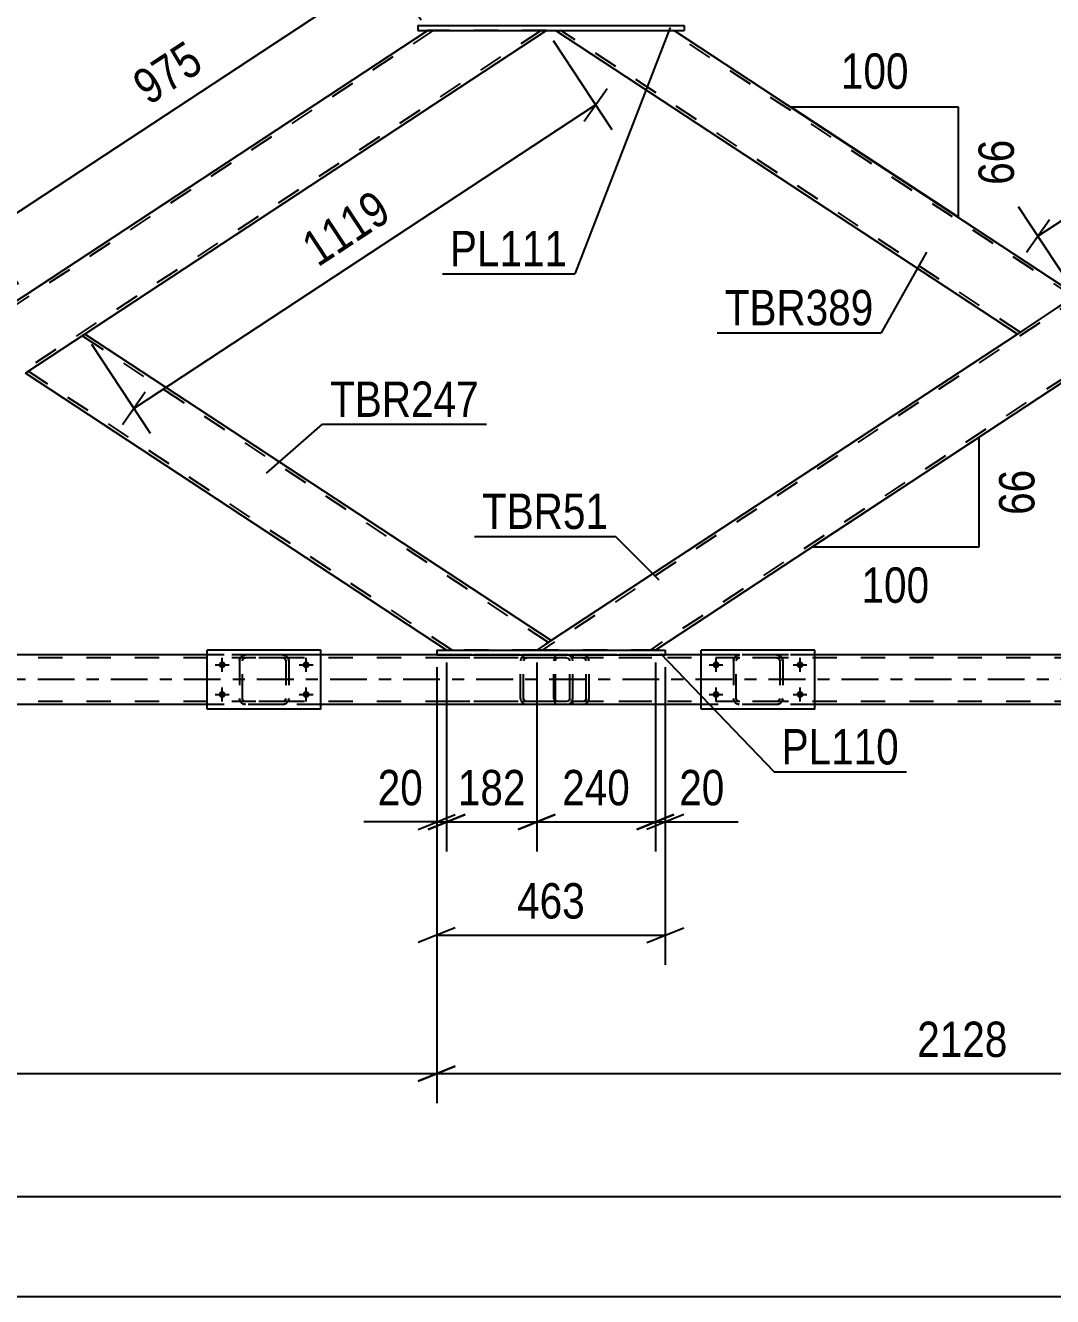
# Model space of a CAD drawing. Header units: millimetres. Extents: x -858 to 331, y -869 to -28.
# Drawn here: x -276.3 to -193.1, y -187.4 to -84.4 of the extents above; entities that cross this region are included whole.
import ezdxf

# ---------------------------------------------------------------- set-up
doc = ezdxf.new("R2010")
doc.units = ezdxf.units.MM
doc.linetypes.add('DXK_LINE_DOT2', pattern=[3.9198, 1.9599, -1.9599])
doc.linetypes.add('DXK_LINE_DOT3', pattern=[5.9187, 2.979, -0.9799, 0.9799, -0.9799])
doc.styles.add('Arial Narrow', font='ARIALN.TTF', dxfattribs={"height": 0.2})

# ---------------------------------------------------------------- blocks, each defined once
blk = doc.blocks.new('Bolt-570393797-2642 - 2628')
at = {"linetype": 'Continuous'}
for points in [[(-260.37, -135.93, -1), (-260.37, -136.49, -1)], [(-253.57, -135.93, -1), (-253.57, -136.49, -1)], [(-260.37, -138.33, -1), (-260.37, -138.89, -1)], [(-253.57, -138.33, -1), (-253.57, -138.89, -1)]]:
    blk.add_hatch(color=1, dxfattribs=at).paths.add_polyline_path(points)
at = {"color": 1, "linetype": 'Continuous'}
for p, q in [((-260.37, -136.77), (-260.37, -135.65)), ((-253.57, -136.77), (-253.57, -135.65)), ((-260.93, -136.21), (-259.81, -136.21)), ((-254.13, -136.21), (-253.01, -136.21)), ((-260.93, -138.61), (-259.81, -138.61)), ((-260.37, -139.17), (-260.37, -138.05)), ((-254.13, -138.61), (-253.01, -138.61)), ((-253.57, -139.17), (-253.57, -138.05))]:
    blk.add_line(p, q, dxfattribs=at)
blk = doc.blocks.new('Part-570393797-2666 - 2628')
at = {"color": 2, "linetype": 'Continuous'}
for p, q in [((-242.99, -135.01), (-242.99, -135.41)), ((-242.99, -135.01), (-224.48, -135.01)), ((-242.99, -135.41), (-224.48, -135.41)), ((-224.48, -135.01), (-224.48, -135.41))]:
    blk.add_line(p, q, dxfattribs=at)
blk = doc.blocks.new('Part-570393797-3061 - 2628')
at = {"color": 2, "linetype": 'Continuous'}
for p, q in [((-195.97, -109.41), (-233.37, -84.81)), ((-223.76, -84.81), (-191.17, -106.25)), ((-195.97, -109.41), (-191.44, -106.43)), ((-191.2, -106.27), (-191.44, -106.43)), ((-191.17, -106.25), (-191.2, -106.27))]:
    blk.add_line(p, q, dxfattribs=at)
at = {"color": 7, "linetype": 'DXK_LINE_DOT2'}
for p, q in [((-233.37, -84.81), (-223.76, -84.81)), ((-195.75, -109.26), (-232.93, -84.81)), ((-191.39, -106.39), (-224.2, -84.81)), ((-191.44, -106.43), (-191.29, -106.33))]:
    blk.add_line(p, q, dxfattribs=at)
blk = doc.blocks.new('Bolt-570393797-2793 - 2628')
at = {"linetype": 'Continuous'}
for points in [[(-220.37, -135.93, -1), (-220.37, -136.49, -1)], [(-213.57, -135.93, -1), (-213.57, -136.49, -1)], [(-220.37, -138.33, -1), (-220.37, -138.89, -1)], [(-213.57, -138.33, -1), (-213.57, -138.89, -1)]]:
    blk.add_hatch(color=1, dxfattribs=at).paths.add_polyline_path(points)
at = {"color": 1, "linetype": 'Continuous'}
for p, q in [((-220.37, -136.77), (-220.37, -135.65)), ((-213.57, -136.77), (-213.57, -135.65)), ((-220.93, -136.21), (-219.81, -136.21)), ((-214.13, -136.21), (-213.01, -136.21)), ((-220.93, -138.61), (-219.81, -138.61)), ((-220.37, -139.17), (-220.37, -138.05)), ((-214.13, -138.61), (-213.01, -138.61)), ((-213.57, -139.17), (-213.57, -138.05))]:
    blk.add_line(p, q, dxfattribs=at)
blk = doc.blocks.new('Part-570393797-2796 - 2628')
at = {"color": 2, "linetype": 'Continuous'}
for p, q in [((-212.37, -135.01), (-221.57, -135.01)), ((-221.57, -139.81), (-221.57, -135.01)), ((-212.37, -139.81), (-212.37, -135.01)), ((-212.37, -139.81), (-221.57, -139.81))]:
    blk.add_line(p, q, dxfattribs=at)
blk = doc.blocks.new('Part-570393797-2797 - 2628')
at = {"color": 7, "linetype": 'DXK_LINE_DOT2'}
for p, q in [((-218.97, -135.89), (-218.93, -135.7)), ((-218.93, -135.7), (-218.97, -135.89)), ((-218.97, -135.89), (-218.97, -138.93)), ((-218.73, -135.89), (-218.71, -135.8)), ((-218.73, -138.93), (-218.73, -135.89)), ((-218.71, -135.8), (-218.66, -135.72)), ((-218.67, -135.44), (-218.49, -135.41)), ((-218.49, -135.41), (-218.67, -135.44)), ((-218.66, -135.72), (-218.58, -135.67)), ((-218.58, -135.67), (-218.49, -135.65)), ((-215.45, -135.41), (-218.49, -135.41)), ((-215.45, -135.65), (-218.49, -135.65)), ((-215.45, -135.41), (-215.27, -135.44)), ((-215.27, -135.44), (-215.45, -135.41)), ((-215.45, -135.65), (-215.36, -135.67)), ((-215.36, -135.67), (-215.28, -135.72)), ((-215.28, -135.72), (-215.23, -135.8)), ((-215.23, -135.8), (-215.21, -135.89)), ((-215.21, -135.89), (-215.21, -138.93)), ((-215.01, -135.7), (-214.97, -135.89)), ((-214.97, -135.89), (-215.01, -135.7)), ((-214.97, -135.89), (-214.97, -138.93)), ((-218.93, -139.11), (-218.97, -138.93)), ((-218.97, -138.93), (-218.93, -139.11)), ((-218.71, -139.02), (-218.73, -138.93)), ((-218.66, -139.1), (-218.71, -139.02)), ((-215.23, -139.02), (-215.28, -139.1)), ((-215.21, -138.93), (-215.23, -139.02)), ((-214.97, -138.93), (-215.01, -139.11)), ((-215.01, -139.11), (-214.97, -138.93)), ((-218.49, -139.41), (-218.67, -139.37)), ((-218.67, -139.37), (-218.49, -139.41)), ((-218.58, -139.15), (-218.66, -139.1)), ((-218.49, -139.17), (-218.58, -139.15)), ((-215.45, -139.17), (-218.49, -139.17)), ((-215.45, -139.41), (-218.49, -139.41)), ((-215.36, -139.15), (-215.45, -139.17)), ((-215.27, -139.37), (-215.45, -139.41)), ((-215.45, -139.41), (-215.27, -139.37)), ((-215.28, -139.1), (-215.36, -139.15))]:
    blk.add_line(p, q, dxfattribs=at)
at = {"color": 7, "linetype": 'DXK_LINE_DOT3'}
blk.add_line((-216.97, -137.41), (-216.97, -137.41), dxfattribs=at)
at = {"color": 7, "linetype": 'DXK_LINE_DOT2'}
for centre, start, end in [((-218.49, -135.89), 112.5, 157.5), ((-218.49, -135.89), 112.5, 157.5), ((-215.45, -135.89), 22.5, 67.5), ((-215.45, -135.89), 22.5, 67.5), ((-218.49, -138.93), 202.5, 247.5), ((-218.49, -138.93), 202.5, 247.5), ((-215.45, -138.93), 292.5, 337.5), ((-215.45, -138.93), 292.5, 337.5)]:
    blk.add_arc(centre, 0.48, start, end, dxfattribs=at)
blk = doc.blocks.new('Part-570393797-2824 - 2628')
at = {"color": 2, "linetype": 'Continuous'}
for p, q in [((-271.5, -109.41), (-276.3, -112.57)), ((-233.73, -134.25), (-271.5, -109.41)), ((-242.19, -135.01), (-276.3, -112.57)), ((-233.77, -134.27), (-234.89, -135.01)), ((-233.73, -134.25), (-233.77, -134.27))]:
    blk.add_line(p, q, dxfattribs=at)
at = {"color": 7, "linetype": 'DXK_LINE_DOT2'}
for p, q in [((-233.95, -134.39), (-271.72, -109.55)), ((-241.75, -135.01), (-276.08, -112.42)), ((-233.95, -134.39), (-234.17, -134.54)), ((-234.89, -135.01), (-242.19, -135.01))]:
    blk.add_line(p, q, dxfattribs=at)
blk = doc.blocks.new('Part-570393797-2829 - 2628')
at = {"color": 7, "linetype": 'DXK_LINE_DOT2'}
for p, q in [((-243.27, -84.81), (-319.59, -135.01)), ((-234.54, -84.81), (-310.85, -135.01)), ((-234.1, -84.81), (-243.71, -84.81)), ((-276.3, -106.25), (-281.1, -109.41)), ((-271.5, -109.41), (-276.3, -112.57))]:
    blk.add_line(p, q, dxfattribs=at)
at = {"color": 2, "linetype": 'Continuous'}
for p, q in [((-243.71, -84.81), (-276.3, -106.25)), ((-234.1, -84.81), (-271.5, -109.41))]:
    blk.add_line(p, q, dxfattribs=at)
blk = doc.blocks.new('Part-570393797-2830 - 2628')
at = {"color": 7, "linetype": 'DXK_LINE_DOT2'}
for p, q in [((-232.48, -135.41), (-242.22, -135.41)), ((-232.48, -135.65), (-242.22, -135.65)), ((-236.19, -135.72), (-236.22, -135.89)), ((-236.22, -138.93), (-236.22, -135.89)), ((-236.19, -135.7), (-236.19, -135.72)), ((-235.97, -135.89), (-235.95, -135.8)), ((-235.97, -138.93), (-235.97, -135.89)), ((-235.95, -135.8), (-235.89, -135.72)), ((-235.71, -135.41), (-235.91, -135.44)), ((-235.89, -135.72), (-235.81, -135.67)), ((-235.81, -135.67), (-235.71, -135.65)), ((-232.28, -135.44), (-232.48, -135.41)), ((-232.48, -135.65), (-232.38, -135.67)), ((-232.38, -135.67), (-232.3, -135.72)), ((-232.3, -135.72), (-232.24, -135.8)), ((-232.24, -135.8), (-232.22, -135.89)), ((-232.22, -138.93), (-232.22, -135.89)), ((-232, -135.72), (-232.01, -135.7)), ((-231.97, -135.89), (-232, -135.72)), ((-231.97, -138.93), (-231.97, -135.89)), ((-236.22, -138.93), (-236.21, -139.02)), ((-236.21, -139.02), (-236.19, -139.11)), ((-235.95, -139.02), (-235.97, -138.93)), ((-235.89, -139.1), (-235.95, -139.02)), ((-232.24, -139.02), (-232.3, -139.1)), ((-232.22, -138.93), (-232.24, -139.02)), ((-232.01, -139.11), (-231.99, -139.02)), ((-231.99, -139.02), (-231.97, -138.93)), ((-232.48, -139.17), (-242.22, -139.17)), ((-232.48, -139.41), (-242.22, -139.41)), ((-235.91, -139.37), (-235.71, -139.41)), ((-235.81, -139.15), (-235.89, -139.1)), ((-235.71, -139.17), (-235.81, -139.15)), ((-232.38, -139.15), (-232.48, -139.17)), ((-232.48, -139.41), (-232.28, -139.37)), ((-232.3, -139.1), (-232.38, -139.15))]:
    blk.add_line(p, q, dxfattribs=at)
for centre, start, end in [((-235.73, -135.91), 110.7583, 155.68), ((-232.46, -135.91), 24.32, 69.2417), ((-235.73, -138.91), 204.32, 249.2417), ((-232.46, -138.91), 290.7583, 335.68)]:
    blk.add_arc(centre, 0.496, start, end, dxfattribs=at)
blk = doc.blocks.new('Part-570393797-2880 - 2628')
at = {"color": 7, "linetype": 'DXK_LINE_DOT2'}
for p, q in [((-158.14, -84.81), (-234.45, -135.01)), ((-149.4, -84.81), (-225.72, -135.01)), ((-191.17, -106.25), (-195.97, -109.41)), ((-233.73, -134.25), (-234.89, -135.01)), ((-225.28, -135.01), (-234.89, -135.01))]:
    blk.add_line(p, q, dxfattribs=at)
at = {"color": 2, "linetype": 'Continuous'}
for p, q in [((-195.97, -109.41), (-233.73, -134.25)), ((-191.17, -112.57), (-225.28, -135.01))]:
    blk.add_line(p, q, dxfattribs=at)
blk = doc.blocks.new('Part-570393797-2945 - 2628')
at = {"color": 7, "linetype": 'DXK_LINE_DOT2'}
for p, q in [((-124.36, -135.65), (-791.22, -135.65)), ((-124.36, -135.41), (-752.08, -135.41)), ((-252.37, -135.41), (-261.57, -135.41)), ((-224.48, -135.41), (-242.99, -135.41)), ((-212.37, -135.41), (-221.57, -135.41)), ((-124.36, -139.17), (-791.22, -139.17)), ((-252.37, -139.41), (-261.57, -139.41)), ((-212.37, -139.41), (-221.57, -139.41))]:
    blk.add_line(p, q, dxfattribs=at)
at = {"color": 2, "linetype": 'Continuous'}
for p, q in [((-261.57, -135.41), (-292.36, -135.41)), ((-242.99, -135.41), (-252.37, -135.41)), ((-221.57, -135.41), (-224.48, -135.41)), ((-181.56, -135.41), (-212.37, -135.41)), ((-261.57, -139.41), (-292.36, -139.41)), ((-221.57, -139.41), (-252.37, -139.41)), ((-181.56, -139.41), (-212.37, -139.41))]:
    blk.add_line(p, q, dxfattribs=at)
at = {"color": 7, "linetype": 'DXK_LINE_DOT3'}
blk.add_line((-124.36, -137.41), (-791.22, -137.41), dxfattribs=at)
blk = doc.blocks.new('Part-570393797-3102 - 2628')
at = {"color": 7, "linetype": 'DXK_LINE_DOT2'}
for p, q in [((-233.49, -135.7), (-233.52, -135.89)), ((-233.52, -138.93), (-233.52, -135.89)), ((-233.44, -135.55), (-233.49, -135.7)), ((-233.35, -135.44), (-233.44, -135.55)), ((-233.38, -135.89), (-233.37, -135.8)), ((-233.38, -138.93), (-233.38, -135.89)), ((-233.37, -135.8), (-233.34, -135.72)), ((-233.24, -135.41), (-233.35, -135.44)), ((-233.34, -135.72), (-233.3, -135.67)), ((-233.3, -135.67), (-233.24, -135.65)), ((-225.58, -135.41), (-233.24, -135.41)), ((-225.58, -135.65), (-233.24, -135.65)), ((-231.97, -135.41), (-231.97, -135.65)), ((-230.96, -135.44), (-231.15, -135.41)), ((-231.15, -135.65), (-231.06, -135.67)), ((-231.06, -135.67), (-230.98, -135.72)), ((-230.98, -135.72), (-230.92, -135.8)), ((-230.92, -135.8), (-230.9, -135.89)), ((-230.9, -138.93), (-230.9, -135.89)), ((-230.69, -135.72), (-230.69, -135.7)), ((-230.65, -135.89), (-230.69, -135.72)), ((-230.65, -138.93), (-230.65, -135.89)), ((-233.52, -138.93), (-233.49, -139.11)), ((-233.37, -139.02), (-233.38, -138.93)), ((-233.34, -139.1), (-233.37, -139.02)), ((-230.92, -139.02), (-230.98, -139.1)), ((-230.9, -138.93), (-230.92, -139.02)), ((-230.69, -139.11), (-230.67, -139.02)), ((-230.67, -139.02), (-230.65, -138.93)), ((-233.49, -139.11), (-233.44, -139.27)), ((-233.44, -139.27), (-233.35, -139.37)), ((-233.35, -139.37), (-233.24, -139.41)), ((-233.3, -139.15), (-233.34, -139.1)), ((-233.24, -139.17), (-233.3, -139.15)), ((-225.58, -139.17), (-233.24, -139.17)), ((-225.58, -139.41), (-233.24, -139.41)), ((-231.97, -139.41), (-231.97, -139.17)), ((-231.06, -139.15), (-231.15, -139.17)), ((-231.15, -139.41), (-230.96, -139.37)), ((-230.98, -139.1), (-231.06, -139.15))]:
    blk.add_line(p, q, dxfattribs=at)
for centre, start, end in [((-231.14, -135.9), 23.8494, 68.8059), ((-231.14, -138.91), 291.1941, 336.1506)]:
    blk.add_arc(centre, 0.492, start, end, dxfattribs=at)
blk = doc.blocks.new('Part-570393797-3124 - 2628')
at = {"color": 2, "linetype": 'Continuous'}
for p, q in [((-244.51, -84.41), (-244.51, -84.81)), ((-244.51, -84.41), (-222.96, -84.41)), ((-222.96, -84.41), (-222.96, -84.81)), ((-244.51, -84.81), (-222.96, -84.81))]:
    blk.add_line(p, q, dxfattribs=at)
blk = doc.blocks.new('Part-570393797-3224 - 2628')
at = {"color": 7, "linetype": 'DXK_LINE_DOT2'}
for p, q in [((-258.97, -135.89), (-258.94, -135.7)), ((-258.94, -135.7), (-258.97, -135.89)), ((-258.97, -135.89), (-258.97, -138.93)), ((-258.73, -135.89), (-258.72, -135.8)), ((-258.73, -138.93), (-258.73, -135.89)), ((-258.72, -135.8), (-258.66, -135.72)), ((-258.68, -135.44), (-258.49, -135.41)), ((-258.49, -135.41), (-258.68, -135.44)), ((-258.66, -135.72), (-258.59, -135.67)), ((-258.59, -135.67), (-258.49, -135.65)), ((-255.45, -135.41), (-258.49, -135.41)), ((-255.45, -135.65), (-258.49, -135.65)), ((-255.45, -135.41), (-255.27, -135.44)), ((-255.27, -135.44), (-255.45, -135.41)), ((-255.45, -135.65), (-255.36, -135.67)), ((-255.36, -135.67), (-255.29, -135.72)), ((-255.29, -135.72), (-255.23, -135.8)), ((-255.23, -135.8), (-255.21, -135.89)), ((-255.21, -135.89), (-255.21, -138.93)), ((-255.01, -135.7), (-254.97, -135.89)), ((-254.97, -135.89), (-255.01, -135.7)), ((-254.97, -135.89), (-254.97, -138.93)), ((-258.94, -139.11), (-258.97, -138.93)), ((-258.97, -138.93), (-258.94, -139.11)), ((-258.72, -139.02), (-258.73, -138.93)), ((-258.66, -139.1), (-258.72, -139.02)), ((-255.23, -139.02), (-255.29, -139.1)), ((-255.21, -138.93), (-255.23, -139.02)), ((-254.97, -138.93), (-255.01, -139.11)), ((-255.01, -139.11), (-254.97, -138.93)), ((-258.49, -139.41), (-258.68, -139.37)), ((-258.68, -139.37), (-258.49, -139.41)), ((-258.59, -139.15), (-258.66, -139.1)), ((-258.49, -139.17), (-258.59, -139.15)), ((-255.45, -139.17), (-258.49, -139.17)), ((-255.45, -139.41), (-258.49, -139.41)), ((-255.36, -139.15), (-255.45, -139.17)), ((-255.27, -139.37), (-255.45, -139.41)), ((-255.45, -139.41), (-255.27, -139.37)), ((-255.29, -139.1), (-255.36, -139.15))]:
    blk.add_line(p, q, dxfattribs=at)
at = {"color": 7, "linetype": 'DXK_LINE_DOT3'}
blk.add_line((-256.97, -137.41), (-256.97, -137.41), dxfattribs=at)
at = {"color": 7, "linetype": 'DXK_LINE_DOT2'}
for centre, start, end in [((-258.49, -135.89), 112.5, 157.5), ((-258.49, -135.89), 112.5, 157.5), ((-255.45, -135.89), 22.5, 67.5), ((-255.45, -135.89), 22.5, 67.5), ((-258.49, -138.93), 202.5, 247.5), ((-258.49, -138.93), 202.5, 247.5), ((-255.45, -138.93), 292.5, 337.5), ((-255.45, -138.93), 292.5, 337.5)]:
    blk.add_arc(centre, 0.48, start, end, dxfattribs=at)
blk = doc.blocks.new('Part-570393797-3247 - 2628')
at = {"color": 2, "linetype": 'Continuous'}
for p, q in [((-252.37, -135.01), (-261.57, -135.01)), ((-261.57, -139.81), (-261.57, -135.01)), ((-252.37, -139.81), (-252.37, -135.01)), ((-252.37, -139.81), (-261.57, -139.81))]:
    blk.add_line(p, q, dxfattribs=at)
blk = doc.blocks.new('StraightDimension-570393797-4712 - 2628')
at = {"color": 7, "linetype": 'Continuous'}
for p, q in [((-225.28, -136.01), (-225.28, -151.34)), ((-224.48, -136.41), (-224.48, -151.34)), ((-226.78, -149.54), (-223.78, -148.34)), ((-222.98, -148.34), (-225.98, -149.54)), ((-225.28, -148.94), (-224.48, -148.94)), ((-224.48, -148.94), (-218.57, -148.94)), ((-224.48, -148.94), (-218.57, -148.94))]:
    blk.add_line(p, q, dxfattribs=at)
at = {"color": 0}
blk.add_wipeout([(-219.1, -148.19), (-219.1, -143.99), (-223.95, -143.99), (-223.95, -148.19)], dxfattribs=at)
at = {"color": 3, "style": 'Arial Narrow'}
blk.add_text('20', height=2.863, dxfattribs=at).set_placement((-223.35, -147.59))
blk = doc.blocks.new('StraightDimension-570393797-24832 - 2628')
at = {"color": 7, "linetype": 'Continuous'}
for p, q in [((-242.99, -136.41), (-242.99, -171.73)), ((-244.49, -169.93), (-241.49, -168.73)), ((-328.12, -169.33), (-242.99, -169.33))]:
    blk.add_line(p, q, dxfattribs=at)
blk = doc.blocks.new('AngleDimension-570393797-24796 - 2628')
at = {"color": 7, "linetype": 'Continuous'}
for p, q in [((-199.09, -117.78), (-212.62, -126.68)), ((-199.09, -117.78), (-199.09, -126.68)), ((-211.6, -126.01), (-212.62, -126.68)), ((-199.09, -126.68), (-212.62, -126.68))]:
    blk.add_line(p, q, dxfattribs=at)
at = {"color": 0}
for points in [[(-193.99, -119.8), (-198.19, -119.8), (-198.19, -124.66), (-193.99, -124.66)], [(-202.51, -131.78), (-202.51, -127.58), (-209.19, -127.58), (-209.19, -131.78)]]:
    blk.add_wipeout(points, dxfattribs=at)
at = {"color": 3, "style": 'Arial Narrow'}
blk.add_text('66', height=2.863, rotation=90.0002, dxfattribs=at).set_placement((-194.59, -124.06))
blk.add_text('100', height=2.863, dxfattribs=at).set_placement((-208.59, -131.18))
blk = doc.blocks.new('StraightDimension-570393797-4704 - 2628')
at = {"color": 7, "linetype": 'Continuous'}
for p, q in [((-234.89, -136.01), (-234.89, -151.34)), ((-225.28, -136.01), (-225.28, -151.34)), ((-236.39, -149.54), (-233.39, -148.34)), ((-234.89, -148.94), (-225.28, -148.94)), ((-223.78, -148.34), (-226.78, -149.54))]:
    blk.add_line(p, q, dxfattribs=at)
at = {"color": 0}
blk.add_wipeout([(-226.74, -148.19), (-226.74, -143.99), (-233.43, -143.99), (-233.43, -148.19)], dxfattribs=at)
at = {"color": 3, "style": 'Arial Narrow'}
blk.add_text('240', height=2.863, dxfattribs=at).set_placement((-232.83, -147.59))
blk = doc.blocks.new('StraightDimension-570393797-4262 - 2628')
at = {"color": 7, "linetype": 'Continuous'}
blk.add_line((-791.86, -187.39), (-84.3, -187.39), dxfattribs=at)
blk = doc.blocks.new('StraightDimension-570393797-4507 - 2628')
at = {"color": 7, "linetype": 'Continuous'}
for p, q in [((-233.55, -85.64), (-228.81, -92.85)), ((-231.05, -92.17), (-229.2, -89.52)), ((-267.52, -115.45), (-230.13, -90.85)), ((-270.95, -110.24), (-266.2, -117.45)), ((-266.6, -114.12), (-268.45, -116.77))]:
    blk.add_line(p, q, dxfattribs=at)
at = {"color": 0}
blk.add_wipeout([(-245.68, -100.18), (-247.99, -96.67), (-255.1, -101.35), (-252.79, -104.86)], dxfattribs=at)
at = {"color": 3, "style": 'Arial Narrow'}
blk.add_text('1119', height=2.863, rotation=33.3347, dxfattribs=at).set_placement((-252.62, -104.03))
blk = doc.blocks.new('StraightDimension-570393797-4352 - 2628')
at = {"color": 7, "linetype": 'Continuous'}
blk.add_line((-791.22, -179.29), (-84.94, -179.29), dxfattribs=at)
blk = doc.blocks.new('StraightDimension-570393797-4425 - 2628')
at = {"color": 7, "linetype": 'Continuous'}
for p, q in [((-159.12, -83.97), (-163.28, -77.66)), ((-162.63, -81.36), (-160.79, -78.71)), ((-194.3, -101.48), (-161.71, -80.04)), ((-191.72, -105.41), (-195.87, -99.1)), ((-193.38, -100.15), (-195.23, -102.8))]:
    blk.add_line(p, q, dxfattribs=at)
at = {"color": 0}
blk.add_wipeout([(-175.63, -88.29), (-177.94, -84.79), (-183.52, -88.46), (-181.21, -91.97)], dxfattribs=at)
at = {"color": 3, "style": 'Arial Narrow'}
blk.add_text('975', height=2.863, rotation=33.3347, dxfattribs=at).set_placement((-181.04, -91.14))
blk = doc.blocks.new('StraightDimension-570393797-4525 - 2628')
at = {"color": 7, "linetype": 'Continuous'}
for p, q in [((-244.26, -83.97), (-248.54, -77.45)), ((-247.9, -81.16), (-246.05, -78.51)), ((-279.57, -101.28), (-246.98, -79.84)), ((-276.85, -105.41), (-281.14, -98.89)), ((-278.65, -99.95), (-280.5, -102.6))]:
    blk.add_line(p, q, dxfattribs=at)
at = {"color": 0}
blk.add_wipeout([(-260.89, -88.09), (-263.2, -84.58), (-268.79, -88.26), (-266.48, -91.77)], dxfattribs=at)
at = {"color": 3, "style": 'Arial Narrow'}
blk.add_text('975', height=2.863, rotation=33.3347, dxfattribs=at).set_placement((-266.31, -90.93))
blk = doc.blocks.new('StraightDimension-570393797-4677 - 2628')
at = {"color": 7, "linetype": 'Continuous'}
for p, q in [((-242.99, -136.41), (-242.99, -160.51)), ((-224.48, -136.41), (-224.48, -160.51)), ((-241.49, -157.51), (-244.49, -158.71)), ((-225.98, -158.71), (-222.98, -157.51)), ((-242.99, -158.11), (-224.48, -158.11))]:
    blk.add_line(p, q, dxfattribs=at)
at = {"color": 0}
blk.add_wipeout([(-230.39, -157.36), (-230.39, -153.16), (-237.08, -153.16), (-237.08, -157.36)], dxfattribs=at)
at = {"color": 3, "style": 'Arial Narrow'}
blk.add_text('463', height=2.863, dxfattribs=at).set_placement((-236.48, -156.76))
blk = doc.blocks.new('StraightDimension-570393797-4688 - 2628')
at = {"color": 7, "linetype": 'Continuous'}
for p, q in [((-242.99, -136.41), (-242.99, -151.34)), ((-242.19, -136.01), (-242.19, -151.34)), ((-242.99, -148.94), (-248.89, -148.94)), ((-242.99, -148.94), (-248.89, -148.94)), ((-244.49, -149.54), (-241.49, -148.34)), ((-240.69, -148.34), (-243.69, -149.54)), ((-242.99, -148.94), (-242.19, -148.94))]:
    blk.add_line(p, q, dxfattribs=at)
at = {"color": 0}
blk.add_wipeout([(-243.51, -148.19), (-243.51, -143.99), (-248.37, -143.99), (-248.37, -148.19)], dxfattribs=at)
at = {"color": 3, "style": 'Arial Narrow'}
blk.add_text('20', height=2.863, dxfattribs=at).set_placement((-247.77, -147.59))
blk = doc.blocks.new('StraightDimension-570393797-4696 - 2628')
at = {"color": 7, "linetype": 'Continuous'}
for p, q in [((-242.19, -136.01), (-242.19, -151.34)), ((-234.89, -136.01), (-234.89, -151.34)), ((-243.69, -149.54), (-240.69, -148.34)), ((-242.19, -148.94), (-234.89, -148.94)), ((-233.39, -148.34), (-236.39, -149.54))]:
    blk.add_line(p, q, dxfattribs=at)
at = {"color": 0}
blk.add_wipeout([(-235.2, -148.19), (-235.2, -143.99), (-241.88, -143.99), (-241.88, -148.19)], dxfattribs=at)
at = {"color": 3, "style": 'Arial Narrow'}
blk.add_text('182', height=2.863, dxfattribs=at).set_placement((-241.28, -147.59))
blk = doc.blocks.new('AngleDimension-570393797-24798 - 2628')
at = {"color": 7, "linetype": 'Continuous'}
for p, q in [((-213.39, -91.63), (-214.29, -91.04)), ((-200.75, -91.04), (-214.29, -91.04)), ((-200.75, -99.94), (-214.29, -91.04)), ((-200.75, -99.94), (-200.75, -91.04))]:
    blk.add_line(p, q, dxfattribs=at)
at = {"color": 0}
for points in [[(-204.18, -90.14), (-204.18, -85.94), (-210.86, -85.94), (-210.86, -90.14)], [(-195.65, -93.06), (-199.85, -93.06), (-199.85, -97.92), (-195.65, -97.92)]]:
    blk.add_wipeout(points, dxfattribs=at)
at = {"color": 3, "style": 'Arial Narrow'}
blk.add_text('100', height=2.863, dxfattribs=at).set_placement((-210.26, -89.54))
blk.add_text('66', height=2.863, rotation=90.0002, dxfattribs=at).set_placement((-196.25, -97.32))
blk = doc.blocks.new('StraightDimension-570393797-24831 - 2628')
at = {"color": 7, "linetype": 'Continuous'}
for p, q in [((-242.99, -136.41), (-242.99, -171.73)), ((-241.49, -168.73), (-244.49, -169.93)), ((-242.99, -169.33), (-157.85, -169.33))]:
    blk.add_line(p, q, dxfattribs=at)
at = {"color": 0}
blk.add_wipeout([(-196.16, -168.58), (-196.16, -164.38), (-204.68, -164.38), (-204.68, -168.58)], dxfattribs=at)
at = {"color": 3, "style": 'Arial Narrow'}
blk.add_text('2128', height=2.863, dxfattribs=at).set_placement((-204.08, -167.98))
blk = doc.blocks.new('Mark-570393797-2662 - 2628')
at = {"color": 30, "linetype": 'Continuous'}
for p, q in [((-224.88, -135.3), (-215.66, -144.88)), ((-215.66, -144.88), (-204.95, -144.88))]:
    blk.add_line(p, q, dxfattribs=at)
at = {"color": 0}
blk.add_wipeout([(-205.55, -144.28), (-205.55, -141.28), (-215.06, -141.28), (-215.06, -144.28)], dxfattribs=at)
blk.add_wipeout([(-205.55, -144.28), (-205.55, -141.28), (-215.06, -141.28), (-215.06, -144.28)], dxfattribs=at)
at = {"color": 3, "style": 'Arial Narrow'}
blk.add_text('PL110', height=2.863, dxfattribs=at).set_placement((-215.06, -144.28))
blk = doc.blocks.new('Mark-570393797-3057 - 2628')
at = {"color": 30, "linetype": 'Continuous'}
for p in [(-203.32, -102.77), (-220.27, -109.3)]:
    blk.add_line(p, (-207.01, -109.3), dxfattribs=at)
at = {"color": 0}
blk.add_wipeout([(-207.61, -108.7), (-207.61, -105.7), (-219.67, -105.7), (-219.67, -108.7)], dxfattribs=at)
blk.add_wipeout([(-207.61, -108.7), (-207.61, -105.7), (-219.67, -105.7), (-219.67, -108.7)], dxfattribs=at)
at = {"color": 3, "style": 'Arial Narrow'}
blk.add_text('TBR389', height=2.863, dxfattribs=at).set_placement((-219.67, -108.7))
blk = doc.blocks.new('Mark-570393797-2820 - 2628')
at = {"color": 30, "linetype": 'Continuous'}
for p, q in [((-256.79, -120.67), (-252.23, -116.72)), ((-252.23, -116.72), (-238.97, -116.72))]:
    blk.add_line(p, q, dxfattribs=at)
at = {"color": 0}
blk.add_wipeout([(-239.57, -116.12), (-239.57, -113.12), (-251.63, -113.12), (-251.63, -116.12)], dxfattribs=at)
blk.add_wipeout([(-239.57, -116.12), (-239.57, -113.12), (-251.63, -113.12), (-251.63, -116.12)], dxfattribs=at)
at = {"color": 3, "style": 'Arial Narrow'}
blk.add_text('TBR247', height=2.863, dxfattribs=at).set_placement((-251.63, -116.12))
blk = doc.blocks.new('Mark-570393797-2876 - 2628')
at = {"color": 30, "linetype": 'Continuous'}
for p in [(-239.93, -125.8), (-224.97, -129.34)]:
    blk.add_line(p, (-228.51, -125.8), dxfattribs=at)
at = {"color": 0}
blk.add_wipeout([(-229.11, -125.2), (-229.11, -122.2), (-239.33, -122.2), (-239.33, -125.2)], dxfattribs=at)
blk.add_wipeout([(-229.11, -125.2), (-229.11, -122.2), (-239.33, -122.2), (-239.33, -125.2)], dxfattribs=at)
at = {"color": 3, "style": 'Arial Narrow'}
blk.add_text('TBR51', height=2.863, dxfattribs=at).set_placement((-239.33, -125.2))
blk = doc.blocks.new('Mark-570393797-3120 - 2628')
at = {"color": 30, "linetype": 'Continuous'}
for p in [(-224.08, -84.58), (-242.52, -104.52)]:
    blk.add_line(p, (-231.81, -104.52), dxfattribs=at)
at = {"color": 0}
blk.add_wipeout([(-232.41, -103.92), (-232.41, -100.92), (-241.92, -100.92), (-241.92, -103.92)], dxfattribs=at)
blk.add_wipeout([(-232.41, -103.92), (-232.41, -100.92), (-241.92, -100.92), (-241.92, -103.92)], dxfattribs=at)
at = {"color": 3, "style": 'Arial Narrow'}
blk.add_text('PL111', height=2.863, dxfattribs=at).set_placement((-241.92, -103.92))

msp = doc.modelspace()

# ---------------------------------------------------------------- block references
for name in ['Part-570393797-3124 - 2628', 'Part-570393797-2829 - 2628', 'Part-570393797-2880 - 2628', 'Part-570393797-3061 - 2628', 'Part-570393797-2824 - 2628', 'Part-570393797-2945 - 2628', 'Part-570393797-3247 - 2628', 'Bolt-570393797-2642 - 2628', 'Part-570393797-3224 - 2628', 'Part-570393797-2666 - 2628', 'Part-570393797-2830 - 2628', 'Part-570393797-3102 - 2628', 'Part-570393797-2796 - 2628', 'Bolt-570393797-2793 - 2628', 'Part-570393797-2797 - 2628']:
    msp.add_blockref(name, (0, 0))

# ---------------------------------------------------------------- next in the draw order: block references
for name in ['StraightDimension-570393797-4425 - 2628', 'StraightDimension-570393797-4507 - 2628', 'Mark-570393797-3057 - 2628', 'AngleDimension-570393797-24796 - 2628', 'Mark-570393797-2876 - 2628', 'StraightDimension-570393797-24832 - 2628', 'StraightDimension-570393797-4712 - 2628']:
    msp.add_blockref(name, (0, 0))

# ---------------------------------------------------------------- next in the draw order: block references
for name in ['StraightDimension-570393797-4525 - 2628', 'Mark-570393797-3120 - 2628', 'AngleDimension-570393797-24798 - 2628', 'Mark-570393797-2820 - 2628', 'StraightDimension-570393797-4704 - 2628']:
    msp.add_blockref(name, (0, 0))

# ---------------------------------------------------------------- next in the draw order: block references
msp.add_blockref('StraightDimension-570393797-4262 - 2628', (0, 0))

# ---------------------------------------------------------------- next in the draw order: block references
msp.add_blockref('StraightDimension-570393797-4352 - 2628', (0, 0))

# ---------------------------------------------------------------- next in the draw order: block references
msp.add_blockref('StraightDimension-570393797-4677 - 2628', (0, 0))

# ---------------------------------------------------------------- next in the draw order: block references
msp.add_blockref('StraightDimension-570393797-4688 - 2628', (0, 0))

# ---------------------------------------------------------------- next in the draw order: block references
msp.add_blockref('StraightDimension-570393797-4696 - 2628', (0, 0))

# ---------------------------------------------------------------- next in the draw order: block references
msp.add_blockref('StraightDimension-570393797-24831 - 2628', (0, 0))

# ---------------------------------------------------------------- next in the draw order: block references
msp.add_blockref('Mark-570393797-2662 - 2628', (0, 0))

doc.saveas('drawing.dxf')
